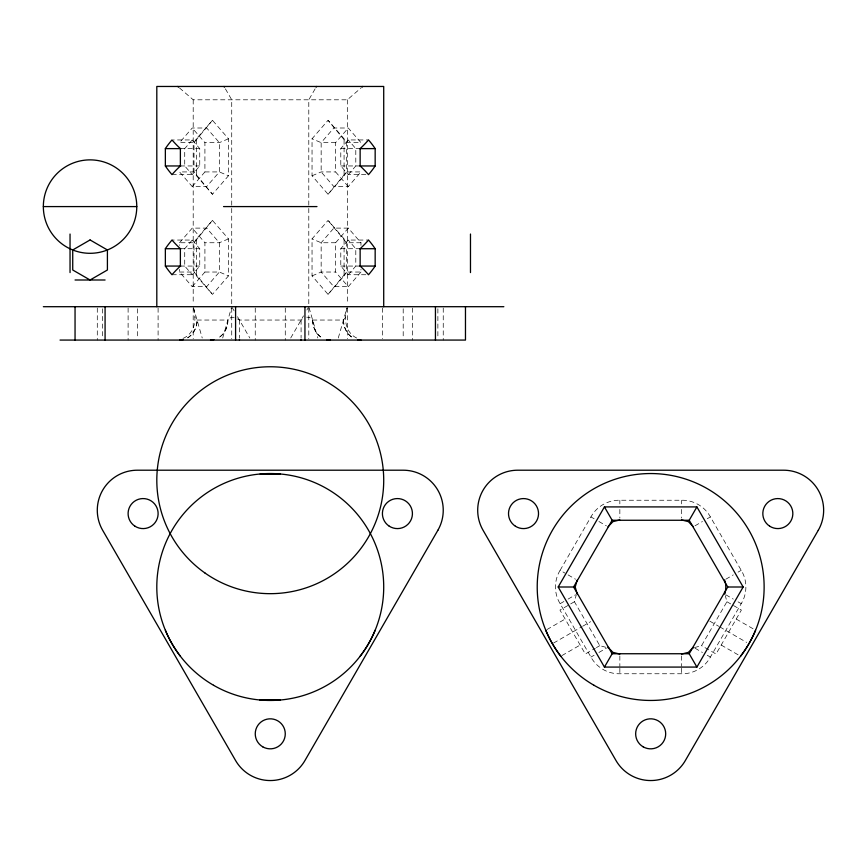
<?xml version="1.0" encoding="UTF-8"?>
<svg xmlns="http://www.w3.org/2000/svg" width="867" height="867" viewBox="0 0 867 867"><rect width="100%" height="100%" fill="white"/><g stroke="black" fill="none" stroke-linecap="round" stroke-linejoin="round"><path stroke-width="0.65" stroke-dasharray="4.33 3.25" d="M347.158 307.807C343.505 318.861 345.565 333.502 357.54 338.401M605.849 647.302L599.78 645.666L574.42 601.741L576.317 594.654M222.7 337.978L231.489 307.536M338.293 337.978L347.082 307.536M560.125 570.313C553.915 580.359 553.915 593.646 560.125 603.681L590.947 657.078C596.539 667.471 608.049 674.114 619.851 673.757L681.495 673.757C693.297 674.114 704.806 667.471 710.398 657.078L741.22 603.681C747.43 593.646 747.43 580.359 741.22 570.313L710.398 516.927C704.806 506.534 693.297 499.891 681.495 500.237L619.851 500.237C608.049 499.891 596.539 506.534 590.947 516.927L560.125 570.313L564.894 573.065M315.111 88.867L308.793 99.803L308.793 303.992M290.727 337.978L303.493 315.87M306.864 310.028L308.316 307.536M694.478 647.573L701.566 645.666L726.925 601.741L725.3 595.662M345.716 317.019L343.473 320.042L312.651 320.042L309.606 317.387L306.723 317.181M196.451 138.785L194.002 142.643L194.002 171.926L196.451 175.773L212.469 194.273L228.476 175.773L228.476 138.785L212.469 120.296L196.451 138.785L196.451 175.773M196.451 238.891L194.002 242.749L194.002 272.032L196.451 275.89L212.469 294.379L228.476 275.89L228.476 238.891L212.469 220.402L196.451 238.891L196.451 275.89M344.08 175.773L346.518 171.926L346.518 142.643L344.08 138.785L328.062 120.296L312.044 138.785L312.044 175.773L328.062 194.273L344.08 175.773L344.08 138.785M344.08 275.89L346.518 272.032L346.518 242.749L344.08 238.891L328.062 220.402L312.044 238.891L312.044 275.89L328.062 294.379L344.08 275.89L344.08 238.891M212.469 120.296L194.002 142.643L179.556 142.643L192.236 128.002L206.682 128.002L219.362 142.643L219.362 171.926L206.682 186.568L192.236 186.568L179.556 171.926L194.002 171.926L212.469 194.273M212.469 220.402L194.002 242.749L179.556 242.749L179.556 245.415M328.062 194.273L346.518 171.926L360.965 171.926L348.285 186.568L333.838 186.568L321.158 171.926L321.158 142.643L333.838 128.002L348.285 128.002L360.965 142.643L346.518 142.643L328.062 120.296M328.062 294.379L346.518 272.032L360.965 272.032L360.965 269.366M192.236 139.945L184.725 148.615L184.725 165.955L192.236 174.625L199.746 165.955L199.746 148.615L192.236 139.945L173.357 139.945M192.236 186.568L204.915 171.926L204.915 142.643L192.236 128.002M179.556 242.749L192.236 228.108L206.682 228.108L219.362 242.749L219.362 272.032L206.682 286.674L192.236 286.674L179.556 272.032L179.556 269.366M192.236 240.051L184.725 248.721L184.725 266.061L192.236 274.731L199.746 266.061L199.746 248.721L192.236 240.051L172.002 240.051M192.236 286.674L204.915 272.032L204.915 242.749L192.236 228.108M348.285 186.568L335.605 171.926L335.605 142.643L348.285 128.002M365.82 174.625L348.285 174.625L340.785 165.955L340.785 148.615L348.285 139.945L368.518 139.945M348.285 174.625L355.795 165.955L355.795 148.615L348.285 139.945M360.965 272.032L348.285 286.674L335.605 272.032L335.605 242.749L348.285 228.108L360.965 242.749L360.965 245.415M365.82 274.731L348.285 274.731L340.785 266.061L340.785 248.721L348.285 240.051L368.518 240.051M348.285 274.731L355.795 266.061L355.795 248.721L348.285 240.051M179.502 87.946L193.2 99.803L347.32 99.803L361.03 87.946M560.125 603.681L564.894 600.929M568.091 599.086L575.525 594.795M694.998 525.814L702.433 521.522M707.244 518.748L710.398 516.927M574.42 601.741L559.963 610.086L585.323 654.011L595.326 648.234M546.914 629.561L565.143 619.038M553.536 643.076L581.54 626.917M582.646 626.277L590.622 621.672M561.924 655.571L580.153 645.048M596.442 647.595L599.78 645.666M590.947 657.078L594.101 655.257M598.913 652.472L606.347 648.18M725.82 579.21L733.254 574.908M738.066 572.133L741.22 570.313M182.991 338.401C195.075 333.492 196.82 318.883 193.374 307.807M237.46 318.915L239.433 320.042L301.087 320.042L303.526 318.655M228.476 138.785L219.362 142.643L204.915 142.643M312.044 175.773L321.158 171.926L335.605 171.926M228.476 238.891L219.362 242.749L204.915 242.749M312.044 275.89L321.158 272.032L335.605 272.032M335.605 142.643L321.158 142.643L312.044 138.785M180.379 148.615L199.746 148.615M340.785 148.615L360.141 148.615M180.379 165.955L199.746 165.955M340.785 165.955L360.141 165.955M204.915 171.926L219.362 171.926L228.476 175.773M172.002 174.625L192.236 174.625M348.285 228.108L333.838 228.108L321.158 242.749L321.158 272.032L333.838 286.674L348.285 286.674M335.605 242.749L321.158 242.749L312.044 238.891M360.965 242.749L346.518 242.749L328.062 220.402M180.379 248.721L199.746 248.721M340.785 248.721L360.141 248.721M180.379 266.061L199.746 266.061M340.785 266.061L360.141 266.061M179.556 272.032L194.002 272.032L212.469 294.379M204.915 272.032L219.362 272.032L228.476 275.89M172.002 274.731L192.236 274.731M234.188 317.311L231.066 317.311L227.88 320.042A20.017 17.34 -90 0 1 218.506 337.827A20.017 17.34 90 0 0 227.88 320.042L197.047 320.042L194.826 317.051M590.947 516.927L594.101 518.748M598.913 521.522L606.347 525.814M725.82 594.795L733.254 599.086M738.066 601.861L741.22 603.681M726.925 601.741L741.383 610.086L716.023 654.011L701.566 645.666M736.202 619.038L754.431 629.561M709.878 621.184L718.7 626.277M719.805 626.917L746.682 642.425M721.192 645.048L739.421 655.571M568.091 574.908L575.525 579.21M694.998 648.18L702.433 652.472M707.244 655.257L710.398 657.078M225.42 88.867L231.727 99.803L231.727 303.992M232.215 307.536L234.133 310.863M237.515 316.704L249.794 337.978M309.031 307.536L317.821 337.978M193.439 307.536L202.228 337.978M681.495 500.237L681.495 503.879M681.495 509.438L681.495 518.022M681.495 655.972L681.495 666.387M681.495 668.251L681.495 673.757M619.851 500.237L619.851 503.879M619.851 509.438L619.851 518.022M619.851 655.972L619.851 666.387M619.851 668.251L619.851 673.757M443.243 308.034L443.243 340.07M437.878 308.782L437.878 337.978M412.41 308.034L412.41 340.07M403.198 308.782L403.198 337.978M382.423 308.034L382.423 338.726M347.32 99.803L347.32 303.992M347.32 308.034L347.32 338.726M308.793 308.034L308.793 338.726M301.087 320.042L301.087 337.827M285.276 308.034L285.276 340.07M255.245 308.034L255.245 340.07M239.433 320.042L239.433 337.827M231.727 308.034L231.727 338.726M193.2 99.803L193.2 303.992M193.2 308.034L193.2 338.726M158.097 308.034L158.097 340.07M137.333 308.782L137.333 337.978M128.11 308.034L128.11 340.07M102.653 308.782L102.653 337.978M97.288 308.034L97.288 340.07M343.473 320.042A20.017 17.34 90 0 0 352.847 337.827A20.017 17.34 -90 0 1 343.473 320.042M312.651 320.042A20.017 17.34 90 0 0 322.025 337.827A20.017 17.34 -90 0 1 312.651 320.042M187.673 337.827A20.017 17.34 90 0 0 197.047 320.042A20.017 17.34 -90 0 1 187.673 337.827"/><path stroke-width="1.3" d="M576.642 593.451L576.858 592.627M316.13 87.112L316.498 86.462M558.196 587.002L604.44 506.913L696.905 506.913L743.149 587.002L696.905 667.081L604.44 667.081L558.196 587.002L573.607 587.002L612.145 653.74L689.2 653.74L727.738 587.002L689.2 520.265L612.145 520.265L573.607 587.002M604.44 667.081L612.145 653.74M689.2 520.265L696.905 506.913M361.983 87.112L362.742 86.462M577.173 593.841L575.2 587.002L577.173 580.153M693.351 526.768L688.409 521.641L681.495 519.929M607.995 647.226L612.936 652.363L619.851 654.076M724.552 579.936C726.232 583.719 726.232 590.286 724.552 594.058M692.451 648.115L693.145 647.92M165.359 148.615A150.956 65.361 -16.1 0 1 172.002 139.945A150.956 65.361 16.1 0 0 180.379 148.615L180.379 165.955A150.956 65.361 -16.1 0 0 172.002 174.625A150.956 65.361 16.1 0 1 165.359 165.955L165.359 148.615L180.856 148.615M359.664 148.615L375.162 148.615L375.162 165.955A150.956 65.361 -16.1 0 1 368.518 174.625A150.956 65.361 16.1 0 0 360.141 165.955L360.141 148.615A150.956 65.361 -16.1 0 0 368.518 139.945A150.956 65.361 16.1 0 1 375.162 148.615M165.359 165.955L180.856 165.955M359.664 165.955L375.162 165.955M43.35 206.584L136.78 206.584A46.72 46.72 0 0 1 66.705 247.052A46.72 46.72 0 0 1 66.705 166.128A46.72 46.72 0 0 1 136.78 206.584M223.545 206.584L316.975 206.584M165.359 248.721A150.956 65.361 -16.1 0 1 172.002 240.051A150.956 65.361 16.1 0 0 180.379 248.721L180.379 266.061A150.956 65.361 -16.1 0 0 172.002 274.731A150.956 65.361 16.1 0 1 165.359 266.061L165.359 248.721L180.856 248.721M359.664 248.721L375.162 248.721L375.162 266.061A150.956 65.361 -16.1 0 1 368.518 274.731A150.956 65.361 16.1 0 0 360.141 266.061L360.141 248.721A150.956 65.361 -16.1 0 0 368.518 240.051A150.956 65.361 16.1 0 1 375.162 248.721M165.359 266.061L180.856 266.061M359.664 266.061L375.162 266.061M75.05 279.998L105.08 279.998M43.35 306.701L503.846 306.701M60.04 340.07L465.471 340.07L465.471 306.701M727.738 587.002L743.149 587.002M608.201 647.92L608.894 648.115M607.995 526.768L612.936 521.641L619.851 519.929M693.351 647.226L688.409 652.363L681.495 654.076M177.789 86.462L178.537 87.112M604.44 506.913L612.145 520.265M689.2 653.74L696.905 667.081M224.022 86.462L224.401 87.112M724.487 592.627L724.704 593.451M470.478 234.036L470.478 272.574M435.44 306.701L435.44 340.07M383.713 306.701L383.713 86.462L156.808 86.462L156.808 306.701M304.946 306.701L304.946 340.07M301.087 339.29L301.087 340.07M239.433 339.29L239.433 340.07M235.586 306.701L235.586 340.07M105.08 306.701L105.08 340.07M75.05 306.701L75.05 340.07M70.043 234.036L70.043 272.574M180.379 656.232A150.956 130.733 -30 0 1 165.38 630.255M375.151 630.255A150.956 130.733 30 0 1 360.141 656.232M560.786 656.232A150.956 130.733 -30 0 1 545.787 630.255M755.558 630.255A150.956 130.733 30 0 1 740.559 656.232M437.878 530.268L304.946 760.522A40.045 40.045 0 0 1 235.586 760.522L102.653 530.268A40.045 40.045 0 0 1 137.333 470.207L403.198 470.207A40.045 40.045 0 0 1 437.878 530.268M818.285 530.268L685.353 760.522A40.045 40.045 0 0 1 615.993 760.522L483.06 530.268A40.045 40.045 0 0 1 517.74 470.207L783.605 470.207A40.045 40.045 0 0 1 818.285 530.268M90.07 239.953L72.73 249.967L72.73 269.995L90.07 279.998L107.41 269.995L107.41 249.967L90.07 239.953M260.783 473.935L260.143 474L280.377 474L260.783 473.935M280.377 700.005L260.143 700.005L280.377 700.005M326.826 339.734A20.017 17.34 -90 0 0 329.991 340.07A20.017 17.34 90 0 1 326.826 339.734M210.54 340.07A20.017 17.34 90 0 0 213.694 339.734A20.017 17.34 -90 0 1 210.54 340.07M179.707 340.07A20.017 17.34 90 0 0 182.872 339.734A20.017 17.34 -90 0 1 179.707 340.07M357.659 339.734A20.017 17.34 90 0 0 360.813 340.07A20.017 17.34 -90 0 1 357.659 339.734M204.937 572.979A113.458 113.458 0 0 0 383.257 490.408A113.458 113.458 0 0 0 222.591 377.264A113.458 113.458 0 0 0 204.937 572.979M213.531 685.255A113.458 113.458 0 0 0 383.713 587.002A113.458 113.458 0 0 0 213.531 488.739A113.458 113.458 0 0 0 213.531 685.255M135.003 526.226A15.021 15.021 0 0 0 158.108 514.283A15.021 15.021 0 0 0 136.206 500.248A15.021 15.021 0 0 0 135.003 526.226M389.196 526.15A15.021 15.021 0 0 0 412.41 514.424A15.021 15.021 0 0 0 390.638 500.183A15.021 15.021 0 0 0 389.196 526.15M262.755 746.834A15.021 15.021 0 0 0 285.276 733.829A15.021 15.021 0 0 0 262.755 720.824A15.021 15.021 0 0 0 262.755 746.834M593.949 685.255A113.458 113.458 0 0 0 764.13 587.002A113.458 113.458 0 0 0 593.949 488.739A113.458 113.458 0 0 0 593.949 685.255M643.162 746.834A15.021 15.021 0 0 0 665.693 733.829A15.021 15.021 0 0 0 643.162 720.824A15.021 15.021 0 0 0 643.162 746.834M515.41 526.226A15.021 15.021 0 0 0 538.515 514.283A15.021 15.021 0 0 0 516.624 500.248A15.021 15.021 0 0 0 515.41 526.226M769.614 526.15A15.021 15.021 0 0 0 792.817 514.424A15.021 15.021 0 0 0 771.056 500.183A15.021 15.021 0 0 0 769.614 526.15"/></g></svg>
